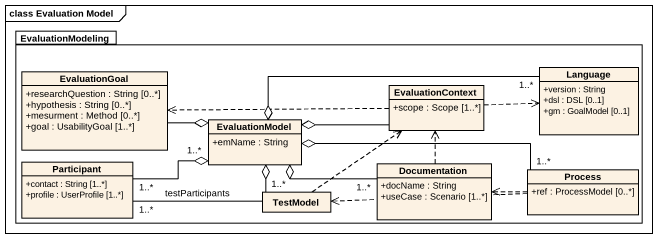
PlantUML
@startuml
mainframe class Evaluation Model
hide circle
hide empty members
skinparam classAttributeIconSize 0
package EvaluationModeling {
  class EvaluationGoal {
    +researchQuestion : String [0..*]
    +hypothesis : String [0..*]
    +mesurment : Method [0..*]
    +goal : UsabilityGoal [1..*]
  }
  class EvaluationContext {
    +scope : Scope [1..*]
  }
  class Language {
    +version : String
    +dsl : DSL [0..1]
    +gm : GoalModel [0..1]
  }
  class EvaluationModel {
    +emName : String
  }
  class "Participant" as Participant_ {
    +contact : String [1..*]
    +profile : UserProfile [1..*]
  }
  class Documentation {
    +docName : String
    +useCase : Scenario [1..*]
  }
  class "Process" as Process_ {
    +ref : ProcessModel [0..*]
  }
  class TestModel
}
EvaluationContext .left.> EvaluationGoal
EvaluationContext .right.> Language
EvaluationModel o-left- EvaluationGoal
EvaluationModel o-right- EvaluationContext
EvaluationModel o-right- "1..*" Language
EvaluationModel "1..*" o-left- "1..*" Participant_
EvaluationModel o-right- "1..*" Documentation
EvaluationModel o-right- "1..*" Process_
EvaluationModel o-- "1..*" TestModel
Documentation .up.> EvaluationContext
Process_ .left.> Documentation
Process_ .left.> TestModel
TestModel .up.> EvaluationContext
TestModel -left- "1..*" Participant_ : testParticipants
@enduml
